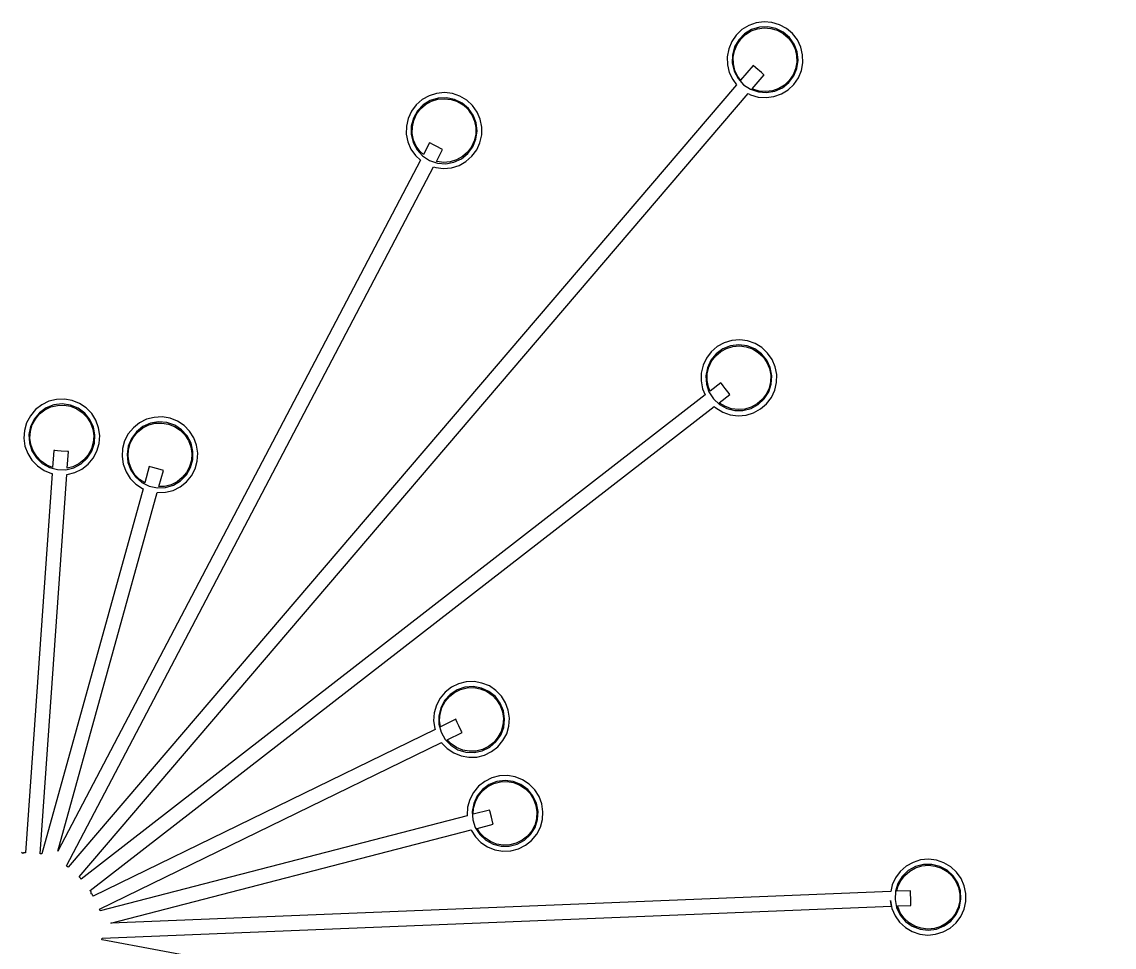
# Model space of a CAD drawing. Header units: millimetres. Extents: x 112 to 8820, y -2365 to 5002.
# Drawn here: x 585.4 to 988.8, y -1494.1 to -1152.2 of the extents above; entities that cross this region are included whole.
import ezdxf

# ---------------------------------------------------------------- set-up
doc = ezdxf.new("R2010")
doc.units = ezdxf.units.MM

# ---------------------------------------------------------------- blocks, each defined once
blk = doc.blocks.new('2097-30_PL')
for p, q in [((26.701, 33.502), (26.488, 33.3)), ((26.951, 33.655), (26.701, 33.502)), ((27.054, 33.506), (26.794, 33.347)), ((27.227, 33.753), (26.951, 33.655)), ((27.047, 33.454), (27.279, 33.536)), ((27.347, 33.596), (27.054, 33.506)), ((27.517, 33.791), (27.227, 33.753)), ((27.279, 33.536), (27.523, 33.568)), ((27.652, 33.611), (27.347, 33.596)), ((27.809, 33.768), (27.517, 33.791)), ((27.523, 33.568), (27.768, 33.549)), ((27.952, 33.549), (27.652, 33.611)), ((27.768, 33.549), (28.004, 33.479)), ((28.089, 33.685), (27.809, 33.768)), ((28.227, 33.414), (27.952, 33.549)), ((28.347, 33.545), (28.089, 33.685)), ((28.569, 33.355), (28.347, 33.545)), ((26.488, 33.3), (26.323, 33.059)), ((26.581, 33.127), (26.429, 32.861)), ((26.519, 32.953), (26.658, 33.155)), ((26.794, 33.347), (26.581, 33.127)), ((26.658, 33.155), (26.837, 33.325)), ((26.837, 33.325), (27.047, 33.454)), ((28.004, 33.479), (28.221, 33.361)), ((28.221, 33.361), (28.408, 33.201)), ((28.459, 33.216), (28.227, 33.414)), ((28.408, 33.201), (28.467, 33.124)), ((28.635, 32.965), (28.459, 33.216)), ((28.467, 33.124), (28.558, 33.006)), ((28.748, 33.122), (28.569, 33.355)), ((28.874, 32.858), (28.748, 33.122)), ((26.211, 32.788), (26.157, 32.501)), ((26.323, 33.059), (26.211, 32.788)), ((26.429, 32.861), (26.349, 32.566)), ((26.379, 32.483), (26.424, 32.725)), ((26.424, 32.725), (26.519, 32.953)), ((28.558, 33.006), (28.664, 32.784)), ((28.743, 32.679), (28.635, 32.965)), ((28.664, 32.784), (28.721, 32.544)), ((28.777, 32.375), (28.743, 32.679)), ((28.942, 32.573), (28.874, 32.858)), ((26.157, 32.501), (26.165, 32.208)), ((26.349, 32.566), (26.344, 32.26)), ((26.386, 32.237), (26.379, 32.483)), ((28.728, 32.298), (28.683, 32.056)), ((28.721, 32.544), (28.728, 32.298)), ((28.734, 32.072), (28.777, 32.375)), ((28.896, 31.993), (28.95, 32.281)), ((28.95, 32.281), (28.942, 32.573)), ((28.95, 32.281), (28.95, 32.281)), ((26.165, 32.208), (26.233, 31.923)), ((26.233, 31.923), (26.359, 31.659)), ((26.344, 32.26), (26.415, 31.963)), ((26.443, 31.998), (26.386, 32.237)), ((26.415, 31.963), (26.558, 31.693)), ((26.549, 31.775), (26.443, 31.998)), ((27.112, 32.178), (26.653, 31.64)), ((27.215, 32.09), (27.112, 32.178)), ((27.42, 31.915), (27.215, 32.09)), ((27.495, 31.85), (27.42, 31.915)), ((28.683, 32.056), (28.588, 31.829)), ((28.617, 31.79), (28.734, 32.072)), ((28.784, 31.722), (28.896, 31.993)), ((26.506, 31.468), (1.818, 2.562)), ((26.359, 31.659), (26.506, 31.468)), ((26.653, 31.64), (26.549, 31.775)), ((26.558, 31.693), (26.764, 31.466)), ((26.764, 31.466), (27.02, 31.299)), ((27.084, 31.313), (27.523, 31.827)), ((27.523, 31.827), (27.495, 31.85)), ((28.194, 31.354), (28.433, 31.545)), ((28.449, 31.626), (28.27, 31.456)), ((28.406, 31.279), (28.619, 31.481)), ((28.433, 31.545), (28.617, 31.79)), ((28.588, 31.829), (28.449, 31.626)), ((28.619, 31.481), (28.784, 31.722)), ((2.223, 2.205), (26.937, 31.141)), ((15.425, 31.147), (15.146, 31.06)), ((15.717, 31.174), (15.425, 31.147)), ((16.008, 31.14), (15.717, 31.174)), ((16.285, 31.046), (16.008, 31.14)), ((26.937, 31.141), (27.017, 31.097)), ((27.017, 31.097), (27.298, 31.013)), ((27.02, 31.299), (27.309, 31.199)), ((27.103, 31.303), (27.084, 31.313)), ((27.339, 31.233), (27.103, 31.303)), ((27.309, 31.199), (27.614, 31.175)), ((27.584, 31.213), (27.339, 31.233)), ((27.828, 31.246), (27.584, 31.213)), ((27.614, 31.175), (27.915, 31.228)), ((28.06, 31.328), (27.828, 31.246)), ((27.88, 31.029), (28.156, 31.126)), ((27.915, 31.228), (28.194, 31.354)), ((28.27, 31.456), (28.06, 31.328)), ((28.156, 31.126), (28.406, 31.279)), ((14.671, 30.723), (14.496, 30.488)), ((14.891, 30.916), (14.671, 30.723)), ((14.932, 30.718), (14.72, 30.498)), ((14.835, 30.572), (15.02, 30.735)), ((15.146, 31.06), (14.891, 30.916)), ((15.192, 30.879), (14.932, 30.718)), ((15.02, 30.735), (15.234, 30.855)), ((15.484, 30.97), (15.192, 30.879)), ((15.234, 30.855), (15.469, 30.928)), ((15.469, 30.928), (15.714, 30.951)), ((15.79, 30.986), (15.484, 30.97)), ((15.714, 30.951), (15.959, 30.923)), ((16.09, 30.925), (15.79, 30.986)), ((15.959, 30.923), (16.192, 30.844)), ((16.365, 30.791), (16.09, 30.925)), ((16.192, 30.844), (16.404, 30.718)), ((16.537, 30.897), (16.285, 31.046)), ((16.598, 30.594), (16.365, 30.791)), ((16.404, 30.718), (16.585, 30.551)), ((16.752, 30.698), (16.537, 30.897)), ((16.922, 30.459), (16.752, 30.698)), ((27.298, 31.013), (27.59, 30.991)), ((27.59, 30.991), (27.88, 31.029)), ((14.496, 30.488), (14.374, 30.222)), ((14.72, 30.498), (14.57, 30.232)), ((14.585, 30.151), (14.688, 30.375)), ((14.688, 30.375), (14.835, 30.572)), ((16.585, 30.551), (16.668, 30.434)), ((16.775, 30.344), (16.598, 30.594)), ((16.668, 30.434), (16.727, 30.35)), ((16.727, 30.35), (16.825, 30.124)), ((16.884, 30.058), (16.775, 30.344)), ((17.037, 30.19), (16.922, 30.459)), ((14.309, 29.937), (14.306, 29.644)), ((14.374, 30.222), (14.309, 29.937)), ((14.49, 29.936), (14.486, 29.631)), ((14.57, 30.232), (14.49, 29.936)), ((14.528, 29.664), (14.531, 29.911)), ((14.531, 29.911), (14.585, 30.151)), ((16.825, 30.124), (16.873, 29.883)), ((16.873, 29.883), (16.87, 29.637)), ((16.919, 29.754), (16.884, 30.058)), ((17.095, 29.903), (17.037, 30.19)), ((17.091, 29.611), (17.095, 29.903)), ((14.306, 29.644), (14.363, 29.357)), ((14.486, 29.631), (14.559, 29.333)), ((14.576, 29.423), (14.528, 29.664)), ((16.761, 29.168), (16.877, 29.452)), ((16.87, 29.637), (16.816, 29.396)), ((16.877, 29.452), (16.919, 29.754)), ((17.027, 29.325), (17.091, 29.611)), ((14.363, 29.357), (14.479, 29.088)), ((14.479, 29.088), (14.648, 28.849)), ((14.559, 29.333), (14.703, 29.064)), ((14.673, 29.197), (14.576, 29.423)), ((14.816, 28.996), (14.673, 29.197)), ((14.703, 29.064), (14.91, 28.838)), ((15.168, 29.325), (14.937, 28.884)), ((15.2, 29.308), (15.168, 29.325)), ((15.288, 29.262), (15.2, 29.308)), ((15.408, 29.199), (15.288, 29.262)), ((15.615, 29.091), (15.408, 29.199)), ((15.416, 28.633), (15.647, 29.074)), ((15.647, 29.074), (15.615, 29.091)), ((16.713, 29.173), (16.566, 28.975)), ((16.578, 28.923), (16.761, 29.168)), ((16.816, 29.396), (16.713, 29.173)), ((16.73, 28.824), (16.905, 29.059)), ((16.905, 29.059), (17.027, 29.325)), ((14.831, 28.681), (1.437, 3.153)), ((14.648, 28.849), (14.831, 28.681)), ((14.937, 28.884), (14.816, 28.996)), ((14.91, 28.838), (15.166, 28.671)), ((15.166, 28.671), (15.456, 28.573)), ((16.166, 28.692), (15.931, 28.619)), ((16.062, 28.604), (16.34, 28.731)), ((16.381, 28.813), (16.166, 28.692)), ((16.34, 28.731), (16.578, 28.923)), ((16.566, 28.975), (16.381, 28.813)), ((16.51, 28.631), (16.73, 28.824)), ((1.758, 2.602), (15.311, 28.435)), ((15.311, 28.435), (15.393, 28.407)), ((15.393, 28.407), (15.684, 28.373)), ((15.442, 28.625), (15.416, 28.633)), ((15.686, 28.596), (15.442, 28.625)), ((15.456, 28.573), (15.761, 28.55)), ((15.684, 28.373), (15.975, 28.4)), ((15.931, 28.619), (15.686, 28.596)), ((15.761, 28.55), (16.062, 28.604)), ((15.975, 28.4), (16.255, 28.487)), ((16.255, 28.487), (16.51, 28.631)), ((25.79, 21.789), (25.568, 21.597)), ((26.046, 21.93), (25.79, 21.789)), ((26.282, 21.817), (25.998, 21.704)), ((26.326, 22.014), (26.046, 21.93)), ((26.133, 21.724), (26.368, 21.795)), ((26.586, 21.855), (26.282, 21.817)), ((26.618, 22.039), (26.326, 22.014)), ((26.368, 21.795), (26.614, 21.816)), ((26.889, 21.817), (26.586, 21.855)), ((26.614, 21.816), (26.858, 21.785)), ((26.909, 22.002), (26.618, 22.039)), ((26.618, 22.039), (26.618, 22.039)), ((26.858, 21.785), (27.09, 21.704)), ((27.174, 21.705), (26.889, 21.817)), ((27.185, 21.906), (26.909, 22.002)), ((27.436, 21.755), (27.185, 21.906)), ((25.568, 21.597), (25.391, 21.364)), ((25.75, 21.525), (25.556, 21.289)), ((25.582, 21.249), (25.731, 21.445)), ((25.731, 21.445), (25.917, 21.606)), ((25.998, 21.704), (25.75, 21.525)), ((25.917, 21.606), (26.133, 21.724)), ((27.09, 21.704), (27.301, 21.577)), ((27.421, 21.525), (27.174, 21.705)), ((27.301, 21.577), (27.481, 21.409)), ((27.616, 21.289), (27.421, 21.525)), ((27.649, 21.554), (27.436, 21.755)), ((27.481, 21.409), (27.621, 21.206)), ((27.816, 21.314), (27.649, 21.554)), ((25.266, 21.099), (25.2, 20.814)), ((25.391, 21.364), (25.266, 21.099)), ((25.425, 21.012), (25.368, 20.712)), ((25.421, 20.786), (25.477, 21.026)), ((25.556, 21.289), (25.425, 21.012)), ((25.477, 21.026), (25.582, 21.249)), ((27.746, 21.013), (27.616, 21.289)), ((27.621, 21.206), (27.717, 20.979)), ((27.717, 20.979), (27.717, 20.979)), ((27.717, 20.979), (27.763, 20.738)), ((27.804, 20.712), (27.746, 21.013)), ((27.93, 21.044), (27.816, 21.314)), ((27.985, 20.756), (27.93, 21.044)), ((25.2, 20.814), (25.194, 20.521)), ((25.368, 20.712), (25.387, 20.406)), ((25.416, 20.54), (25.421, 20.786)), ((27.763, 20.738), (27.758, 20.491)), ((27.785, 20.407), (27.804, 20.712)), ((27.979, 20.464), (27.985, 20.756)), ((25.194, 20.521), (25.249, 20.234)), ((25.249, 20.234), (25.345, 20.005)), ((25.387, 20.406), (25.482, 20.115)), ((25.462, 20.298), (25.416, 20.54)), ((25.526, 20.146), (25.462, 20.298)), ((25.919, 20.451), (25.526, 20.146)), ((25.941, 20.422), (25.919, 20.451)), ((26.002, 20.344), (25.941, 20.422)), ((26.085, 20.238), (26.002, 20.344)), ((26.228, 20.053), (26.085, 20.238)), ((27.702, 20.252), (27.597, 20.029)), ((27.69, 20.116), (27.785, 20.407)), ((27.758, 20.491), (27.702, 20.252)), ((27.788, 19.914), (27.912, 20.179)), ((27.912, 20.179), (27.979, 20.464)), ((1.105, 19.77), (0.842, 19.642)), ((1.39, 19.841), (1.105, 19.77)), ((1.682, 19.851), (1.39, 19.841)), ((1.971, 19.8), (1.682, 19.851)), ((2.242, 19.691), (1.971, 19.8)), ((25.345, 20.005), (2.297, 2.117)), ((25.482, 20.115), (25.646, 19.857)), ((25.646, 19.857), (25.869, 19.648)), ((25.858, 19.719), (26.25, 20.024)), ((26.25, 20.024), (26.228, 20.053)), ((27.448, 19.833), (27.262, 19.672)), ((27.304, 19.648), (27.526, 19.858)), ((27.597, 20.029), (27.448, 19.833)), ((27.526, 19.858), (27.69, 20.116)), ((27.611, 19.68), (27.788, 19.914)), ((0.612, 19.462), (0.423, 19.237)), ((0.842, 19.642), (0.612, 19.462)), ((1.009, 19.527), (0.76, 19.349)), ((0.766, 19.301), (0.96, 19.453)), ((0.96, 19.453), (1.182, 19.561)), ((1.294, 19.638), (1.009, 19.527)), ((1.182, 19.561), (1.421, 19.62)), ((1.598, 19.674), (1.294, 19.638)), ((1.421, 19.62), (1.667, 19.629)), ((1.901, 19.633), (1.598, 19.674)), ((1.667, 19.629), (1.909, 19.586)), ((2.185, 19.519), (1.901, 19.633)), ((1.909, 19.586), (2.137, 19.494)), ((2.137, 19.494), (2.341, 19.356)), ((2.431, 19.337), (2.185, 19.519)), ((2.485, 19.527), (2.242, 19.691)), ((2.688, 19.316), (2.485, 19.527)), ((2.628, 1.69), (25.68, 19.582)), ((25.68, 19.582), (25.743, 19.523)), ((25.743, 19.523), (25.993, 19.371)), ((25.878, 19.701), (25.858, 19.719)), ((25.869, 19.648), (26.137, 19.501)), ((26.088, 19.573), (25.878, 19.701)), ((25.993, 19.371), (26.27, 19.275)), ((26.321, 19.492), (26.088, 19.573)), ((26.137, 19.501), (26.433, 19.425)), ((26.565, 19.461), (26.321, 19.492)), ((26.433, 19.425), (26.739, 19.425)), ((26.81, 19.482), (26.565, 19.461)), ((26.739, 19.425), (27.036, 19.501)), ((27.046, 19.553), (26.81, 19.482)), ((27.036, 19.501), (27.304, 19.648)), ((27.262, 19.672), (27.046, 19.553)), ((27.132, 19.348), (27.389, 19.489)), ((27.389, 19.489), (27.611, 19.68)), ((0.286, 18.979), (0.205, 18.697)), ((0.423, 19.237), (0.286, 18.979)), ((0.564, 19.115), (0.431, 18.839)), ((0.493, 18.895), (0.608, 19.113)), ((0.76, 19.349), (0.564, 19.115)), ((0.608, 19.113), (0.766, 19.301)), ((2.341, 19.356), (2.512, 19.179)), ((2.624, 19.1), (2.431, 19.337)), ((2.512, 19.179), (2.643, 18.97)), ((2.752, 18.823), (2.624, 19.1)), ((2.643, 18.97), (2.727, 18.739)), ((2.843, 19.068), (2.688, 19.316)), ((2.944, 18.793), (2.843, 19.068)), ((4.455, 18.973), (4.226, 18.791)), ((4.718, 19.104), (4.455, 18.973)), ((5.001, 19.177), (4.718, 19.104)), ((5.159, 19.01), (4.858, 18.958)), ((5.294, 19.19), (5.001, 19.177)), ((5.034, 18.957), (5.28, 18.967)), ((5.464, 18.985), (5.159, 19.01)), ((5.28, 18.967), (5.523, 18.927)), ((5.582, 19.142), (5.294, 19.19)), ((5.753, 18.884), (5.464, 18.985)), ((5.855, 19.034), (5.582, 19.142)), ((6.099, 18.873), (5.855, 19.034)), ((26.27, 19.275), (26.56, 19.238)), ((26.56, 19.238), (26.852, 19.263)), ((26.852, 19.263), (27.132, 19.348)), ((0.205, 18.697), (0.185, 18.405)), ((0.205, 18.697), (0.205, 18.697)), ((0.431, 18.839), (0.372, 18.539)), ((0.408, 18.413), (0.425, 18.658)), ((0.425, 18.658), (0.493, 18.895)), ((2.727, 18.739), (2.761, 18.495)), ((2.808, 18.522), (2.752, 18.823)), ((2.984, 18.503), (2.944, 18.793)), ((4.04, 18.565), (3.905, 18.305)), ((4.226, 18.791), (4.04, 18.565)), ((4.339, 18.643), (4.155, 18.399)), ((4.226, 18.442), (4.383, 18.632)), ((4.579, 18.833), (4.339, 18.643)), ((4.383, 18.632), (4.575, 18.785)), ((4.575, 18.785), (4.796, 18.895)), ((4.858, 18.958), (4.579, 18.833)), ((4.796, 18.895), (5.034, 18.957)), ((5.523, 18.927), (5.752, 18.836)), ((5.752, 18.836), (5.957, 18.701)), ((6.008, 18.716), (5.753, 18.884)), ((5.957, 18.701), (6.13, 18.525)), ((6.213, 18.489), (6.008, 18.716)), ((6.304, 18.664), (6.099, 18.873)), ((6.461, 18.417), (6.304, 18.664)), ((0.185, 18.405), (0.225, 18.115)), ((0.372, 18.539), (0.389, 18.233)), ((0.389, 18.233), (0.482, 17.942)), ((0.442, 18.169), (0.408, 18.413)), ((0.526, 17.938), (0.442, 18.169)), ((2.744, 18.249), (2.676, 18.013)), ((2.69, 17.926), (2.786, 18.217)), ((2.761, 18.495), (2.744, 18.249)), ((2.786, 18.217), (2.808, 18.522)), ((2.883, 17.929), (2.964, 18.211)), ((2.964, 18.211), (2.984, 18.503)), ((3.905, 18.305), (3.827, 18.023)), ((4.155, 18.399), (4.037, 18.117)), ((4.047, 17.986), (4.112, 18.223)), ((4.112, 18.223), (4.226, 18.442)), ((6.13, 18.525), (6.262, 18.317)), ((6.356, 18.218), (6.213, 18.489)), ((6.262, 18.317), (6.348, 18.087)), ((6.426, 17.92), (6.356, 18.218)), ((6.564, 18.143), (6.461, 18.417)), ((0.225, 18.115), (0.326, 17.84)), ((0.326, 17.84), (0.481, 17.592)), ((0.482, 17.942), (0.644, 17.682)), ((0.656, 17.729), (0.526, 17.938)), ((1.287, 17.949), (1.243, 17.329)), ((1.323, 17.947), (1.287, 17.949)), ((1.422, 17.94), (1.323, 17.947)), ((1.556, 17.931), (1.422, 17.94)), ((1.79, 17.914), (1.556, 17.931)), ((1.783, 17.296), (1.826, 17.912)), ((1.826, 17.912), (1.79, 17.914)), ((2.561, 17.795), (2.403, 17.607)), ((2.524, 17.669), (2.69, 17.926)), ((2.676, 18.013), (2.561, 17.795)), ((2.746, 17.671), (2.883, 17.929)), ((3.827, 18.023), (3.809, 17.731)), ((4.037, 18.117), (3.993, 17.814)), ((3.993, 17.814), (4.025, 17.51)), ((4.031, 17.741), (4.047, 17.986)), ((6.348, 18.087), (6.385, 17.843)), ((6.385, 17.843), (6.37, 17.598)), ((6.42, 17.614), (6.426, 17.92)), ((6.607, 17.853), (6.564, 18.143)), ((6.589, 17.561), (6.607, 17.853)), ((0.481, 17.592), (0.684, 17.381)), ((0.644, 17.682), (0.865, 17.472)), ((0.828, 17.552), (0.656, 17.729)), ((0.684, 17.381), (0.927, 17.217)), ((1.032, 17.414), (0.828, 17.552)), ((0.865, 17.472), (1.132, 17.322)), ((1.243, 17.329), (1.032, 17.414)), ((1.987, 17.347), (1.783, 17.296)), ((2.209, 17.455), (1.987, 17.347)), ((2.031, 17.316), (2.3, 17.461)), ((2.403, 17.607), (2.209, 17.455)), ((2.3, 17.461), (2.524, 17.669)), ((2.327, 17.266), (2.557, 17.446)), ((2.557, 17.446), (2.746, 17.671)), ((3.809, 17.731), (3.852, 17.441)), ((3.852, 17.441), (3.955, 17.167)), ((4.025, 17.51), (4.132, 17.223)), ((4.068, 17.497), (4.031, 17.741)), ((4.154, 17.266), (4.068, 17.497)), ((4.816, 17.357), (4.649, 16.757)), ((4.851, 17.347), (4.816, 17.357)), ((4.946, 17.321), (4.851, 17.347)), ((6.304, 17.36), (6.19, 17.142)), ((6.37, 17.598), (6.304, 17.36)), ((6.338, 17.32), (6.42, 17.614)), ((6.511, 17.279), (6.589, 17.561)), ((1.228, 17.102), (0.248, 3.087)), ((0.786, 3.049), (1.767, 17.067)), ((0.927, 17.217), (1.198, 17.108)), ((1.132, 17.322), (1.428, 17.244)), ((1.198, 17.108), (1.228, 17.102)), ((1.428, 17.244), (1.734, 17.242)), ((1.734, 17.242), (2.031, 17.316)), ((1.767, 17.067), (1.779, 17.067)), ((1.779, 17.067), (2.064, 17.138)), ((2.064, 17.138), (2.327, 17.266)), ((3.955, 17.167), (4.112, 16.92)), ((4.132, 17.223), (4.307, 16.973)), ((4.286, 17.059), (4.154, 17.266)), ((4.459, 16.883), (4.286, 17.059)), ((4.307, 16.973), (4.539, 16.773)), ((5.076, 17.285), (4.946, 17.321)), ((5.301, 17.222), (5.076, 17.285)), ((5.171, 16.618), (5.336, 17.212)), ((5.336, 17.212), (5.301, 17.222)), ((6.033, 16.952), (5.841, 16.799)), ((5.972, 16.836), (6.186, 17.055)), ((6.19, 17.142), (6.033, 16.952)), ((6.186, 17.055), (6.338, 17.32)), ((6.19, 16.793), (6.376, 17.019)), ((6.376, 17.019), (6.511, 17.279)), ((4.589, 16.539), (0.847, 3.045)), ((4.112, 16.92), (4.317, 16.711)), ((4.317, 16.711), (4.561, 16.55)), ((4.649, 16.757), (4.459, 16.883)), ((4.539, 16.773), (4.813, 16.638)), ((4.561, 16.55), (4.589, 16.539)), ((4.813, 16.638), (5.113, 16.574)), ((5.113, 16.574), (5.418, 16.588)), ((5.382, 16.627), (5.171, 16.618)), ((5.62, 16.689), (5.382, 16.627)), ((5.418, 16.588), (5.711, 16.677)), ((5.841, 16.799), (5.62, 16.689)), ((5.699, 16.48), (5.961, 16.611)), ((5.711, 16.677), (5.972, 16.836)), ((5.961, 16.611), (6.19, 16.793)), ((1.437, 3.153), (5.11, 16.396)), ((5.11, 16.396), (5.123, 16.394)), ((5.123, 16.394), (5.415, 16.407)), ((5.415, 16.407), (5.699, 16.48)), ((16.236, 9.33), (15.973, 9.202)), ((16.52, 9.401), (16.236, 9.33)), ((16.813, 9.411), (16.52, 9.401)), ((17.101, 9.36), (16.813, 9.411)), ((17.373, 9.251), (17.101, 9.36)), ((15.742, 9.021), (15.554, 8.797)), ((15.927, 8.939), (15.72, 8.713)), ((15.973, 9.202), (15.742, 9.021)), ((15.897, 8.861), (16.091, 9.013)), ((16.182, 9.106), (15.927, 8.939)), ((15.973, 9.202), (15.973, 9.202)), ((16.091, 9.013), (16.312, 9.121)), ((16.472, 9.205), (16.182, 9.106)), ((16.312, 9.121), (16.551, 9.18)), ((16.777, 9.228), (16.472, 9.205)), ((16.551, 9.18), (16.797, 9.189)), ((17.078, 9.175), (16.777, 9.228)), ((16.797, 9.189), (17.04, 9.146)), ((17.04, 9.146), (17.268, 9.054)), ((17.357, 9.049), (17.078, 9.175)), ((17.268, 9.054), (17.472, 8.916)), ((17.595, 8.857), (17.357, 9.049)), ((17.616, 9.087), (17.373, 9.251)), ((17.472, 8.916), (17.643, 8.739)), ((17.819, 8.876), (17.616, 9.087)), ((17.974, 8.628), (17.819, 8.876)), ((15.417, 8.539), (15.336, 8.257)), ((15.554, 8.797), (15.417, 8.539)), ((15.72, 8.713), (15.577, 8.443)), ((15.623, 8.455), (15.739, 8.672)), ((15.739, 8.672), (15.897, 8.861)), ((17.778, 8.612), (17.595, 8.857)), ((17.643, 8.739), (17.774, 8.53)), ((17.774, 8.53), (17.858, 8.299)), ((17.895, 8.33), (17.778, 8.612)), ((18.074, 8.353), (17.974, 8.628)), ((15.336, 8.257), (15.315, 7.965)), ((15.577, 8.443), (15.505, 8.146)), ((15.505, 8.146), (15.509, 7.84)), ((15.538, 7.973), (15.555, 8.218)), ((15.555, 8.218), (15.623, 8.455)), ((17.858, 8.299), (17.892, 8.055)), ((17.937, 8.027), (17.895, 8.33)), ((18.115, 8.063), (18.074, 8.353)), ((15.315, 7.965), (15.356, 7.675)), ((15.356, 7.675), (15.366, 7.647)), ((15.509, 7.84), (15.589, 7.545)), ((15.57, 7.747), (15.538, 7.973)), ((16.13, 8.019), (15.57, 7.747)), ((16.145, 7.987), (16.13, 8.019)), ((16.189, 7.898), (16.145, 7.987)), ((16.248, 7.777), (16.189, 7.898)), ((16.35, 7.566), (16.248, 7.777)), ((17.795, 7.437), (17.903, 7.723)), ((17.875, 7.809), (17.807, 7.573)), ((17.892, 8.055), (17.875, 7.809)), ((17.903, 7.723), (17.937, 8.027)), ((18.014, 7.489), (18.095, 7.771)), ((18.095, 7.771), (18.115, 8.063)), ((15.366, 7.647), (2.739, 1.488)), ((15.589, 7.545), (15.74, 7.279)), ((15.74, 7.279), (15.953, 7.059)), ((15.812, 7.263), (16.366, 7.534)), ((15.958, 7.112), (15.812, 7.263)), ((16.366, 7.534), (16.35, 7.566)), ((17.692, 7.355), (17.533, 7.167)), ((17.618, 7.187), (17.795, 7.437)), ((17.807, 7.573), (17.692, 7.355)), ((17.876, 7.231), (18.014, 7.489)), ((2.976, 1.003), (15.605, 7.162)), ((15.605, 7.162), (15.612, 7.152)), ((15.612, 7.152), (15.815, 6.941)), ((15.815, 6.941), (16.058, 6.777)), ((15.953, 7.059), (16.213, 6.898)), ((16.162, 6.974), (15.958, 7.112)), ((16.391, 6.882), (16.162, 6.974)), ((16.213, 6.898), (16.505, 6.808)), ((16.633, 6.839), (16.391, 6.882)), ((17.118, 6.907), (16.879, 6.848)), ((17.111, 6.854), (17.386, 6.989)), ((17.339, 7.015), (17.118, 6.907)), ((17.533, 7.167), (17.339, 7.015)), ((17.386, 6.989), (17.618, 7.187)), ((17.457, 6.826), (17.688, 7.006)), ((17.688, 7.006), (17.876, 7.231)), ((16.058, 6.777), (16.329, 6.668)), ((16.329, 6.668), (16.618, 6.617)), ((16.505, 6.808), (16.811, 6.793)), ((16.618, 6.617), (16.91, 6.627)), ((16.879, 6.848), (16.633, 6.839)), ((16.811, 6.793), (17.111, 6.854)), ((16.91, 6.627), (17.194, 6.698)), ((17.194, 6.698), (17.457, 6.826)), ((17.201, 5.726), (16.972, 5.544)), ((17.463, 5.857), (17.201, 5.726)), ((17.321, 5.538), (17.541, 5.648)), ((17.649, 5.722), (17.365, 5.608)), ((17.747, 5.93), (17.463, 5.857)), ((17.463, 5.857), (17.463, 5.857)), ((17.541, 5.648), (17.78, 5.71)), ((17.953, 5.76), (17.649, 5.722)), ((18.039, 5.943), (17.747, 5.93)), ((17.78, 5.71), (18.025, 5.72)), ((18.256, 5.723), (17.953, 5.76)), ((18.025, 5.72), (18.268, 5.68)), ((18.328, 5.894), (18.039, 5.943)), ((18.541, 5.61), (18.256, 5.723)), ((18.268, 5.68), (18.497, 5.589)), ((18.6, 5.787), (18.328, 5.894)), ((18.845, 5.626), (18.6, 5.787)), ((16.786, 5.318), (16.65, 5.058)), ((16.972, 5.544), (16.786, 5.318)), ((17.118, 5.428), (16.923, 5.192)), ((16.972, 5.195), (17.128, 5.385)), ((17.365, 5.608), (17.118, 5.428)), ((17.128, 5.385), (17.321, 5.538)), ((18.497, 5.589), (18.703, 5.454)), ((18.789, 5.431), (18.541, 5.61)), ((18.703, 5.454), (18.875, 5.278)), ((18.984, 5.196), (18.789, 5.431)), ((19.05, 5.417), (18.845, 5.626)), ((18.875, 5.278), (19.008, 5.07)), ((19.207, 5.17), (19.05, 5.417)), ((16.65, 5.058), (16.572, 4.776)), ((16.794, 4.915), (16.737, 4.615)), ((16.792, 4.739), (16.858, 4.976)), ((16.923, 5.192), (16.794, 4.915)), ((16.858, 4.976), (16.972, 5.195)), ((19.115, 4.919), (18.984, 5.196)), ((19.008, 5.07), (19.094, 4.84)), ((19.172, 4.619), (19.115, 4.919)), ((19.31, 4.895), (19.207, 5.17)), ((19.353, 4.606), (19.31, 4.895)), ((16.559, 4.454), (3.002, 0.948)), ((16.572, 4.776), (16.554, 4.484)), ((16.554, 4.484), (16.559, 4.454)), ((16.737, 4.615), (16.757, 4.309)), ((16.778, 4.511), (16.792, 4.739)), ((17.381, 4.667), (16.778, 4.511)), ((17.39, 4.632), (17.381, 4.667)), ((17.448, 4.405), (17.39, 4.632)), ((19.094, 4.84), (19.13, 4.596)), ((19.13, 4.596), (19.115, 4.35)), ((19.154, 4.314), (19.172, 4.619)), ((19.335, 4.314), (19.353, 4.606)), ((16.757, 4.309), (16.852, 4.019)), ((16.919, 3.99), (17.516, 4.144)), ((17.507, 4.179), (17.448, 4.405)), ((17.516, 4.144), (17.507, 4.179)), ((19.049, 4.113), (18.936, 3.895)), ((19.115, 4.35), (19.049, 4.113)), ((19.06, 4.023), (19.154, 4.314)), ((19.257, 4.031), (19.335, 4.314)), ((3.39, 0.491), (16.696, 3.932)), ((16.696, 3.932), (16.7, 3.92)), ((16.7, 3.92), (16.857, 3.673)), ((16.852, 4.019), (17.016, 3.761)), ((16.857, 3.673), (17.063, 3.464)), ((17.032, 3.812), (16.919, 3.99)), ((17.016, 3.761), (17.239, 3.552)), ((17.205, 3.636), (17.032, 3.812)), ((17.41, 3.5), (17.205, 3.636)), ((18.779, 3.705), (18.586, 3.552)), ((18.674, 3.554), (18.896, 3.764)), ((18.936, 3.895), (18.779, 3.705)), ((18.896, 3.764), (19.06, 4.023)), ((18.935, 3.546), (19.122, 3.772)), ((19.122, 3.772), (19.257, 4.031)), ((17.063, 3.464), (17.307, 3.302)), ((17.239, 3.552), (17.508, 3.405)), ((17.307, 3.302), (17.579, 3.195)), ((17.639, 3.41), (17.41, 3.5)), ((17.508, 3.405), (17.804, 3.329)), ((17.882, 3.369), (17.639, 3.41)), ((17.804, 3.329), (18.11, 3.33)), ((18.128, 3.38), (17.882, 3.369)), ((18.11, 3.33), (18.406, 3.406)), ((18.366, 3.442), (18.128, 3.38)), ((18.161, 3.16), (18.444, 3.233)), ((18.586, 3.552), (18.366, 3.442)), ((18.406, 3.406), (18.674, 3.554)), ((18.444, 3.233), (18.706, 3.364)), ((18.706, 3.364), (18.935, 3.546)), ((0.141, 3.066), (0.09, 3.102)), ((0.173, 3.092), (0.141, 3.066)), ((0.19, 3.091), (0.173, 3.092)), ((0.239, 3.088), (0.19, 3.091)), ((0.248, 3.087), (0.239, 3.088)), ((0.795, 3.049), (0.786, 3.049)), ((0.844, 3.045), (0.795, 3.049)), ((0.847, 3.045), (0.844, 3.045)), ((17.579, 3.195), (17.868, 3.147)), ((17.868, 3.147), (18.161, 3.16)), ((33.593, 2.85), (33.301, 2.822)), ((33.884, 2.816), (33.593, 2.85)), ((1.769, 2.593), (1.758, 2.602)), ((1.787, 2.578), (1.769, 2.593)), ((1.805, 2.568), (1.787, 2.578)), ((1.818, 2.562), (1.805, 2.568)), ((32.767, 2.592), (32.547, 2.399)), ((32.845, 2.429), (32.624, 2.217)), ((33.022, 2.735), (32.767, 2.592)), ((33.112, 2.579), (32.845, 2.429)), ((32.895, 2.41), (33.11, 2.531)), ((33.301, 2.822), (33.022, 2.735)), ((33.11, 2.531), (33.345, 2.604)), ((33.408, 2.657), (33.112, 2.579)), ((33.345, 2.604), (33.59, 2.627)), ((33.714, 2.66), (33.408, 2.657)), ((33.59, 2.627), (33.835, 2.598)), ((34.01, 2.587), (33.714, 2.66)), ((33.835, 2.598), (34.068, 2.519)), ((34.161, 2.722), (33.884, 2.816)), ((34.28, 2.442), (34.01, 2.587)), ((34.068, 2.519), (34.28, 2.393)), ((34.413, 2.572), (34.161, 2.722)), ((34.505, 2.234), (34.28, 2.442)), ((34.628, 2.374), (34.413, 2.572)), ((2.267, 2.167), (2.223, 2.205)), ((2.28, 2.156), (2.267, 2.167)), ((2.282, 2.136), (2.28, 2.156)), ((2.292, 2.123), (2.282, 2.136)), ((2.297, 2.117), (2.292, 2.123)), ((32.372, 2.164), (32.249, 1.898)), ((32.547, 2.399), (32.372, 2.164)), ((32.461, 1.826), (32.563, 2.05)), ((32.624, 2.217), (32.463, 1.958)), ((32.563, 2.05), (32.711, 2.247)), ((32.711, 2.247), (32.895, 2.41)), ((34.28, 2.393), (34.461, 2.227)), ((34.461, 2.227), (34.603, 2.026)), ((34.671, 1.978), (34.505, 2.234)), ((34.603, 2.026), (34.701, 1.8)), ((34.797, 2.135), (34.628, 2.374)), ((34.913, 1.866), (34.797, 2.135)), ((2.633, 1.684), (2.628, 1.69)), ((2.663, 1.645), (2.633, 1.684)), ((2.673, 1.632), (2.663, 1.645)), ((2.667, 1.57), (2.673, 1.632)), ((32.195, 1.656), (3.39, 0.491)), ((32.249, 1.898), (32.195, 1.656)), ((32.371, 1.666), (32.354, 1.361)), ((32.463, 1.958), (32.371, 1.666)), ((32.424, 1.665), (32.461, 1.826)), ((32.922, 1.685), (32.424, 1.665)), ((32.923, 1.649), (32.922, 1.685)), ((32.927, 1.55), (32.923, 1.649)), ((34.768, 1.688), (34.671, 1.978)), ((34.701, 1.8), (34.749, 1.558)), ((34.79, 1.382), (34.768, 1.688)), ((34.971, 1.579), (34.913, 1.866)), ((2.706, 1.555), (2.667, 1.57)), ((2.713, 1.54), (2.706, 1.555)), ((2.735, 1.496), (2.713, 1.54)), ((2.739, 1.488), (2.735, 1.496)), ((32.222, 1.116), (32.182, 1.319)), ((32.182, 1.319), (32.239, 1.032)), ((32.354, 1.361), (32.414, 1.061)), ((32.933, 1.415), (32.927, 1.55)), ((32.942, 1.182), (32.933, 1.415)), ((34.746, 1.312), (34.692, 1.072)), ((34.735, 1.082), (34.79, 1.382)), ((34.749, 1.558), (34.746, 1.312)), ((34.903, 1), (34.967, 1.286)), ((34.967, 1.286), (34.971, 1.579)), ((3.001, 0.951), (2.976, 1.003)), ((3.002, 0.948), (3.001, 0.951)), ((3.074, -0.063), (32.222, 1.116)), ((32.239, 1.032), (32.355, 0.763)), ((32.414, 1.061), (32.547, 0.785)), ((32.447, 1.126), (32.943, 1.146)), ((32.452, 1.099), (32.447, 1.126)), ((32.549, 0.872), (32.452, 1.099)), ((32.692, 0.672), (32.549, 0.872)), ((32.943, 1.146), (32.942, 1.182)), ((34.589, 0.848), (34.442, 0.651)), ((34.692, 1.072), (34.589, 0.848)), ((34.608, 0.804), (34.735, 1.082)), ((34.781, 0.734), (34.903, 1)), ((32.355, 0.763), (32.524, 0.524)), ((32.524, 0.524), (32.74, 0.326)), ((32.547, 0.785), (32.744, 0.551)), ((32.873, 0.505), (32.692, 0.672)), ((32.744, 0.551), (32.993, 0.374)), ((33.084, 0.379), (32.873, 0.505)), ((34.257, 0.488), (34.042, 0.368)), ((34.169, 0.384), (34.415, 0.566)), ((34.442, 0.651), (34.257, 0.488)), ((34.386, 0.306), (34.606, 0.5)), ((34.415, 0.566), (34.608, 0.804)), ((34.606, 0.5), (34.781, 0.734)), ((32.74, 0.326), (32.991, 0.176)), ((32.991, 0.176), (33.269, 0.083)), ((32.993, 0.374), (33.279, 0.264)), ((33.318, 0.3), (33.084, 0.379)), ((33.269, 0.083), (33.56, 0.049)), ((33.279, 0.264), (33.583, 0.228)), ((33.562, 0.272), (33.318, 0.3)), ((33.56, 0.049), (33.851, 0.076)), ((33.807, 0.294), (33.562, 0.272)), ((33.583, 0.228), (33.886, 0.269)), ((34.042, 0.368), (33.807, 0.294)), ((33.851, 0.076), (34.131, 0.163)), ((33.886, 0.269), (34.169, 0.384)), ((34.131, 0.163), (34.386, 0.306)), ((3.067, -0.1), (3.072, -0.076)), ((3.068, -0.12), (3.067, -0.1)), ((3.069, -0.134), (3.068, -0.12)), ((40.446, -7.062), (3.069, -0.134)), ((3.072, -0.076), (3.074, -0.063))]:
    blk.add_line(p, q)

msp = doc.modelspace()

# ---------------------------------------------------------------- block references
at = {"color": 0, "xscale": 10, "yscale": 10, "zscale": 10}
msp.add_blockref('2097-30_PL', (584.34, -1490.13), dxfattribs=at)

doc.saveas('drawing.dxf')
